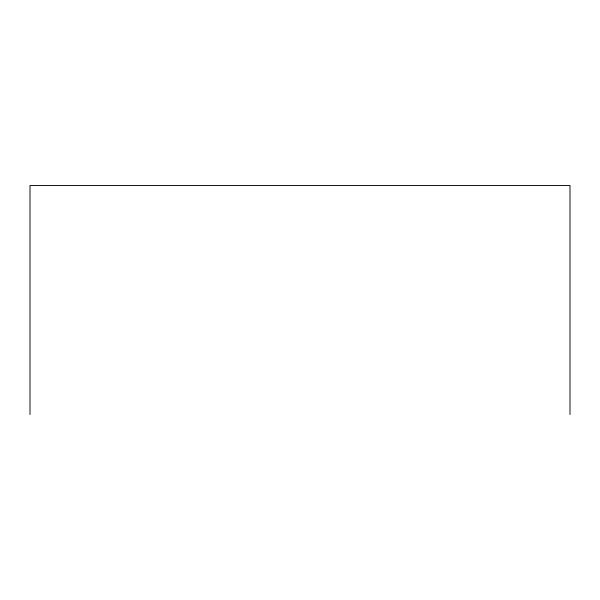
<?xml version="1.0" encoding="UTF-8"?>
<svg xmlns="http://www.w3.org/2000/svg" width="600" height="600" viewBox="0 0 600 600"><rect width="100%" height="100%" fill="white"/><g stroke="black" fill="none" stroke-linecap="round" stroke-linejoin="round"><path stroke-width="0.9" d="M570 414.51L570 185.49L30 185.49L30 414.51"/></g></svg>
